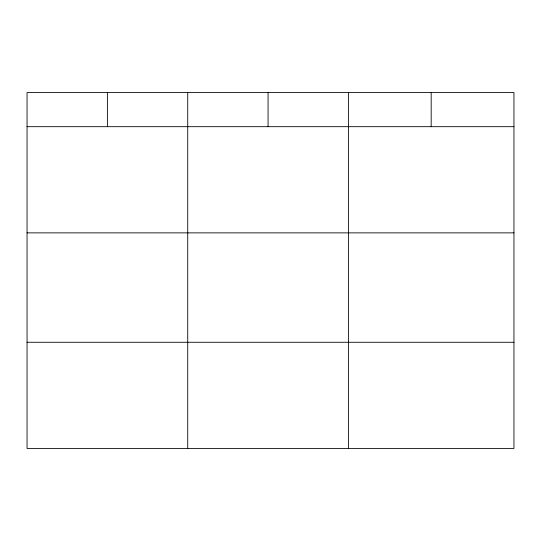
<?xml version="1.0" encoding="UTF-8"?>
<svg xmlns="http://www.w3.org/2000/svg" width="541" height="541" viewBox="0 0 541 541"><rect width="100%" height="100%" fill="white"/><g stroke="black" fill="none" stroke-linecap="round" stroke-linejoin="round"><path stroke-width="0.81" d="M513.95 232.867L513.95 92.552L27.05 92.552L27.05 448.448L513.95 448.448L513.95 232.867L27.05 232.867M27.05 126.682L513.95 126.682M27.05 342.27L513.95 342.27M431.177 92.552L431.177 126.682M348.404 92.552L348.404 448.448M268.065 92.552L268.065 126.682M187.727 92.552L187.727 448.448M107.389 92.552L107.389 126.682"/></g></svg>
